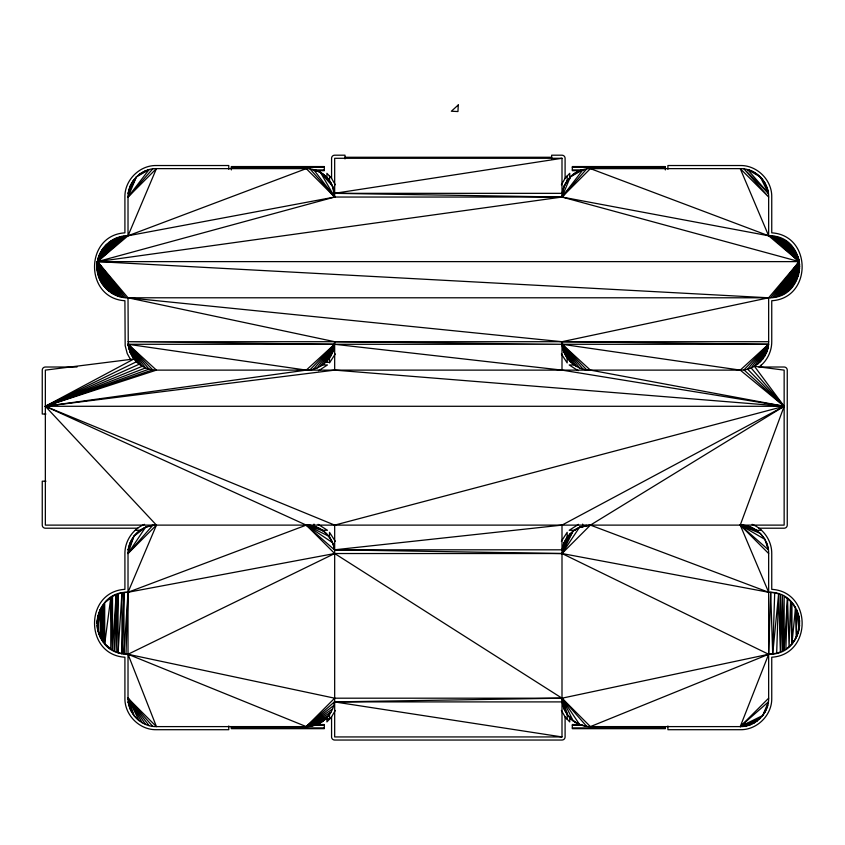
<?xml version="1.0" encoding="UTF-8"?>
<svg xmlns="http://www.w3.org/2000/svg" width="845" height="845" viewBox="0 0 845 845"><rect width="100%" height="100%" fill="white"/><g stroke="black" fill="none" stroke-linecap="round" stroke-linejoin="round"><path stroke-width="1.27" d="M97.08 268.816L97.46 261.623L334.673 197.043L334.673 158.29L561.999 158.29L561.999 197.043L97.46 261.623C93.774 279.769 109.523 298.37 128.017 297.789L768.654 297.789C809.056 298.612 809.056 234.963 768.654 235.787L561.999 197.043L334.43 193.336C332.803 179.541 320.118 168.419 306.26 168.63L156.431 168.63C141.242 168.303 127.69 181.855 128.017 197.043L128.017 235.787L97.46 261.623L97.017 266.788M798.599 258.771L799.201 261.623L768.654 297.789L768.654 341.707C768.971 356.896 755.43 370.437 740.241 370.121L156.431 370.121C147.717 370.11 139.193 365.906 133.89 358.998L45.345 406.287L334.673 525.115L334.673 736.935L561.999 736.935L561.999 525.115L784.149 406.287L754.448 366.308L768.485 344.285L561.999 341.707L128.017 297.789L97.46 261.623C99.615 247.078 113.325 235.523 128.017 235.787L334.673 197.043L561.999 197.043L799.201 261.623L799.581 264.76M799.053 272.84L799.201 261.623L798.007 256.827M97.281 270.833L97.46 261.623L98.664 256.827M747.593 526.076L740.241 525.115L768.654 592.271L590.412 525.115L579.533 527.28L573.111 530.987L562.242 549.82L334.43 549.82C332.835 536.068 320.097 524.893 306.26 525.115L128.017 592.271L123.972 592.546L123.972 654.009C86.433 650.101 90.014 591.257 128.017 592.271L334.673 553.528L561.999 553.528L768.654 592.271C809.056 591.447 809.056 655.097 768.654 654.273L561.999 698.192L334.43 701.899L306.26 726.605L156.431 726.605C141.242 726.922 127.69 713.381 128.017 698.192L128.017 553.528C127.69 538.339 141.242 524.798 156.431 525.115L128.017 592.271L123.972 654.009L128.017 654.273L334.673 698.192L561.999 698.192L590.412 726.605L740.241 726.605C755.43 726.922 768.971 713.381 768.654 698.192L768.654 553.528C768.971 538.339 755.43 524.798 740.241 525.115L784.149 406.287L751.11 367.955L768.485 344.285L562.168 344.285C563.108 358.523 576.195 370.363 590.412 370.121L784.149 406.287L590.412 525.115L561.999 553.528L334.43 549.82L306.26 525.115L45.345 406.287L136.341 361.797L128.186 344.285L334.504 344.285C333.553 358.523 320.477 370.363 306.26 370.121L45.345 406.287L156.431 525.115L128.017 553.528L133.89 536.226L139.129 530.987L145.551 527.28L152.723 525.358L128.017 553.528L145.551 527.28L133.89 536.226L128.26 549.82L130.172 542.648M114.307 651.072L116.145 594.637L112.512 596.433L112.512 650.122L116.145 594.637L116.145 651.918L118.046 593.919L121.965 592.873L121.965 653.681L118.046 652.625L118.046 593.919M121.965 653.681L123.972 592.546M125.989 654.21L128.017 592.271M751.11 724.44L743.949 726.362L760.331 718.282L740.241 726.605L768.654 654.273L770.682 592.345L774.696 592.873L778.615 593.919L780.516 651.918L776.671 653.217L768.654 654.273L590.412 726.605C576.565 726.827 563.826 715.652 562.242 701.899L334.43 701.899C332.835 715.652 320.097 726.827 306.26 726.605L128.017 654.273L334.673 553.528L561.999 698.192L586.705 726.362L579.533 724.44L573.111 720.732L567.872 715.483L561.999 698.192L579.533 724.44M776.671 653.217L778.615 593.919L772.7 654.009L774.696 592.873M793.244 604.407L795.494 607.777L796.455 636.982L796.455 609.562C801.979 620.568 799.898 634.415 791.955 643.71L790.571 601.355L787.519 598.682L784.149 650.122L784.149 596.433L787.519 598.682L785.871 649.044C793.772 643.763 798.958 634.785 799.581 625.3M790.571 601.355L789.093 646.583L787.519 598.682M798.599 274.815L799.201 261.623L797.289 254.926M97.017 623.272L98.073 615.255C96.467 622.511 96.826 630.264 100.206 636.982L100.206 609.562L98.664 613.312L97.017 623.272L100.206 609.562L101.168 638.778L101.168 607.777L102.234 640.499L102.234 606.055L103.417 642.147L103.417 604.407L104.706 643.71L110.79 649.044L110.79 597.499L109.142 598.682M118.046 652.625L121.965 592.873M798.007 276.759L799.201 261.623L796.455 253.077M97.08 264.76L98.073 258.771M797.289 278.649L799.201 261.623L795.494 251.292M100.206 636.982L97.608 629.324L100.206 609.562M796.455 280.498L799.201 261.623L794.427 249.571M767.682 349.059L768.485 344.285L740.241 370.121L562.168 344.285L564.154 352.576M795.494 282.293L799.201 261.623L793.244 247.923M333.701 349.059L334.673 341.707L128.017 297.789L128.26 345.415L130.172 352.576L133.89 358.998L45.345 370.121L45.345 525.115L784.149 525.115L784.149 370.121L754.448 366.308M152.723 168.873L128.017 197.043L149.079 169.591L136.341 176.954L128.017 197.043L156.431 168.63L128.017 235.787L306.26 168.63L334.673 197.043L320.466 172.433L332.507 186.164L334.673 197.043L313.611 169.591C324.364 172.612 332.824 182.309 334.43 193.336L562.242 193.336C563.826 179.573 576.565 168.408 590.412 168.63L740.241 168.63C755.43 168.303 768.971 181.855 768.654 197.043L768.654 235.787L799.201 261.623L799.655 266.788M747.593 169.591L760.331 176.954L768.411 193.336L747.593 169.591C758.472 172.57 766.573 182.351 768.411 193.336L743.949 168.873L768.654 197.043L740.241 168.63L768.654 235.787L590.412 168.63L561.999 197.043L564.154 186.164L567.872 179.742M794.427 284.015L799.201 261.623L791.955 246.349M332.507 352.576L334.504 344.285L128.017 341.707L768.654 341.707M766.489 352.576L768.485 344.285L743.949 369.878L784.149 406.287L334.673 525.115M793.244 285.663L799.201 261.623L790.571 244.87M128.26 193.336L130.172 186.164L133.89 179.742L128.26 193.336L136.341 176.954M562.242 193.336L564.154 186.164L570.322 176.954A28.413 28.413 0 0 1 579.533 170.785L573.111 174.503L583.061 169.591L561.999 197.043L570.322 176.954L583.061 169.591M791.955 287.226L799.201 261.623L789.093 243.487M97.608 272.84L97.46 261.623L99.372 254.926M330.86 355.914L334.504 344.285L306.26 370.121L128.186 344.285L128.979 349.059M764.841 355.914L768.485 344.285L747.593 369.149L784.149 406.287L45.345 406.287L139.129 364.248L128.186 344.285L156.431 370.121L45.345 406.287L334.673 370.121L784.149 406.287L740.241 370.121M790.571 288.705L799.201 261.623L787.519 242.198M98.073 274.815L97.46 261.623L100.206 253.077M128.26 549.82L131.82 539.321M789.093 290.099L799.201 261.623L785.871 241.015M98.664 276.759L97.46 261.623L101.168 251.292M328.8 358.998L334.504 344.285L309.967 369.878M762.781 358.998L768.485 344.285L757.532 364.248M787.519 291.388L799.201 261.623L784.149 239.948M99.372 278.649L97.46 261.623L102.234 249.571M762.781 715.483L768.411 701.899L740.241 726.605L762.781 715.483L767.682 705.543L764.841 712.398M785.871 292.56L799.201 261.623L782.364 238.987M100.206 280.498L97.46 261.623L103.417 247.923M326.35 361.797L334.504 344.285L313.611 369.149M760.331 361.797L768.485 344.285M784.149 293.637L799.201 261.623L780.516 238.153M101.168 282.293L97.46 261.623L104.706 246.349M335.285 353.949L329.508 362.896L329.508 356.653M561.376 184.802L565.294 178.02L569.741 173.331L569.741 178.96M335.285 710.434L331.377 717.204L326.92 721.905L326.92 717.394M561.376 541.286L567.164 532.329L567.164 538.571M570.322 533.438L562.242 549.82C563.71 537.304 574.283 527.026 586.705 525.358M768.654 654.273L561.999 553.528L573.111 530.987M782.364 294.588L799.201 261.623L778.615 237.434M102.234 284.015L97.46 261.623L106.09 244.87M323.55 364.248L334.504 344.285L317.128 367.955M780.516 295.433L799.201 261.623L776.671 236.843M103.417 285.663L97.46 261.623L107.579 243.487M778.615 296.141L799.201 261.623L774.696 236.389M104.706 287.226L97.46 261.623L109.142 242.198M320.466 366.308L334.504 344.285M776.671 296.732L799.201 261.623L772.7 236.061M106.09 288.705L97.46 261.623L110.79 241.015M561.999 553.528L579.533 527.28L590.412 525.115M774.696 297.197L799.201 261.623L770.682 235.861M107.579 290.099L97.46 261.623L112.512 239.948M772.7 297.524L799.201 261.623L97.46 261.623L109.142 291.388M110.79 292.56L97.46 261.623L114.307 238.987M770.682 297.725L799.201 261.623L799.581 268.816M112.512 293.637L97.46 261.623L116.145 238.153M114.307 294.588L97.46 261.623L118.046 237.434M561.999 197.043L586.705 168.873M116.145 295.433L97.46 261.623L119.99 236.843M118.046 296.141L97.46 261.623L121.965 236.389M309.967 726.362L317.128 724.44L306.26 726.605L334.673 698.192M740.241 726.605L768.654 698.192M119.99 296.732L97.46 261.623L123.972 236.061M121.965 297.197L97.46 261.623L125.989 235.861M106.09 601.355L110.79 597.499L112.512 650.122M320.466 722.792L306.26 726.605L333.701 705.543M323.55 720.732L306.26 726.605L332.507 709.061M145.551 170.785L139.129 174.503L149.079 169.591M318.259 723.943A28.413 28.413 0 0 0 326.35 718.282L306.26 726.605L330.86 712.398M318.502 370.733L327.448 364.955L321.206 364.955M306.26 726.605L328.8 715.483M144.558 524.344C132.897 528.938 124.796 541.001 124.912 553.528L124.912 589.335C84.415 591.764 84.415 654.78 124.912 657.22L124.912 698.192C124.521 715.028 139.583 730.091 156.431 729.7L228.763 729.7L228.763 725.982M578.54 524.344L569.213 530.28L575.456 530.28M757.532 720.732L743.949 726.362L754.448 722.792M784.149 406.287L561.999 370.121L561.999 341.707L768.654 297.789L97.46 261.623L123.972 297.524M334.43 193.336L561.999 158.29M561.999 525.115L334.43 549.82C332.624 535.952 320.171 525.326 306.26 525.115L334.673 553.528M345.003 157.265L551.658 157.265M231.34 167.331L324.343 167.331M572.329 167.331L665.321 167.331M312.555 169.919L324.343 169.919M572.329 169.919L584.117 169.919M315.174 170.69L324.343 170.69L324.343 166.56L231.34 166.56L231.34 169.919M581.497 170.69L572.329 170.69L572.329 166.56L665.321 166.56L665.321 169.919M329.508 362.368L326.92 362.368L326.92 359.79M575.456 364.955L569.213 364.955L578.17 370.733M761.429 364.955L760.901 365.42M77.011 367.015L45.345 367.015A3.095 3.095 0 0 0 42.25 370.121L42.25 414.029L45.968 414.029M45.968 481.196L42.25 481.196L42.25 525.115A3.095 3.095 0 0 0 45.345 528.209L137.703 528.209M758.968 528.209L784.149 528.209A3.095 3.095 0 0 0 787.255 525.115L787.255 370.121A3.095 3.095 0 0 0 784.149 367.015L758.968 367.015C766.933 361.237 771.77 351.531 771.749 341.707L771.749 300.736C812.246 298.296 812.246 235.28 771.749 232.85L771.749 197.043C772.14 180.196 757.078 165.145 740.241 165.525L667.909 165.525L667.909 169.243M135.232 530.28L140.228 530.28M322.452 530.28L327.448 530.28L318.121 524.344M756.433 530.28L761.429 530.28M326.92 718.852L329.508 718.852M316.484 724.535L324.343 724.535L324.343 728.675L231.34 728.675L231.34 726.605M580.188 724.535L572.329 724.535L572.329 728.675L665.321 728.675L665.321 726.605M313.865 725.316L324.343 725.316M572.329 725.316L582.807 725.316M231.34 727.894L324.343 727.894M572.329 727.894L665.321 727.894M561.999 370.121L334.673 344.285L561.999 344.285L334.673 341.707L334.673 370.121M313.611 526.076L306.26 525.115L332.507 542.648M334.43 701.899L561.999 736.935M323.55 530.987L306.26 525.115L328.8 536.226M752.113 524.344C763.764 528.938 771.865 541.001 771.749 553.528L771.749 589.335C812.246 591.764 812.246 654.78 771.749 657.22L771.749 698.192C772.14 715.028 757.078 730.091 740.241 729.7L667.909 729.7L667.909 725.982M764.841 539.321L760.331 533.438L740.241 525.115L768.411 549.82L764.841 539.321L740.241 525.115L751.11 527.28L757.532 530.987L740.241 525.115L768.654 553.528M107.579 646.583L110.79 649.044L106.09 645.189M565.801 355.914L562.168 344.285L590.412 370.121M152.723 726.362L128.017 698.192L139.129 720.732L133.89 715.483L128.017 698.192L156.431 726.605L128.017 654.273M567.872 358.998L562.168 344.285L586.705 369.878M131.82 355.914L128.186 344.285L152.723 369.878L45.345 406.287L142.224 366.308L128.186 344.285L130.172 352.576M309.967 168.873L334.673 197.043M570.322 361.797L562.168 344.285L583.061 369.149M128.186 344.285L149.079 369.149L45.345 406.287L145.551 367.955L128.186 344.285L133.89 358.998M97.46 261.623L125.989 297.725M760.331 176.954L764.841 182.837M330.86 182.837L326.35 176.954A28.413 28.413 0 0 0 317.128 170.785M142.224 722.792L128.017 698.192L149.079 725.633M573.111 364.248L562.168 344.285L579.533 367.955M130.616 359.695L127.236 353.569L125.166 345.616L124.912 300.736C84.415 298.296 84.415 235.28 124.912 232.85L124.912 197.043C124.521 180.196 139.583 165.145 156.431 165.525L228.763 165.525L228.763 169.243M128.017 698.192L145.551 724.44M562.168 344.285L576.205 366.308M561.376 353.949L567.164 362.896L567.164 356.653M335.285 184.802L331.377 178.02L326.92 173.331L326.92 178.96M562.242 701.899L564.154 709.061L561.999 698.192L573.111 720.732M561.376 710.434L565.294 717.204L569.741 721.905L569.741 716.275M335.285 541.286L329.508 532.329L329.508 538.571M130.172 709.061L128.26 701.899L133.89 715.483M799.053 617.23L796.455 609.562L799.053 629.324L799.053 617.23L799.581 621.244M128.26 701.899L131.82 712.398M766.489 542.648L768.411 549.82M561.999 698.192L565.801 712.398M562.96 349.059L561.999 341.707M97.08 625.3L97.608 629.324M784.149 650.122L782.364 595.471L782.364 651.072L780.516 594.637L780.516 651.918M770.682 592.345L772.7 654.009M799.201 261.623L799.391 270.833M582.659 524.08L582.659 527.174M567.164 175.844L567.164 182.087M567.164 713.138L567.164 719.38M565.094 178.316L565.094 158.29A3.095 3.095 0 0 0 561.999 155.195L551.658 155.195L551.658 158.913M565.094 716.919L565.094 736.935A3.095 3.095 0 0 1 561.999 740.04L334.673 740.04A3.095 3.095 0 0 1 331.567 736.935L331.567 716.919M345.003 158.913L345.003 155.195L334.673 155.195A3.095 3.095 0 0 0 331.567 158.29L331.567 178.316M329.508 175.844L329.508 182.087M329.508 713.138L329.508 719.38M314.002 524.08L314.002 527.174M578.403 723.943A28.413 28.413 0 0 1 570.322 718.282M458.275 104.96L457.948 111.54L451.367 111.223L458.275 104.96M795.494 607.777L791.955 643.71L791.955 602.834L795.494 607.777M110.79 597.499L104.706 643.71L104.706 602.834L110.79 597.499M564.154 542.648L562.242 549.82L567.872 536.226L564.154 542.648"/></g></svg>
